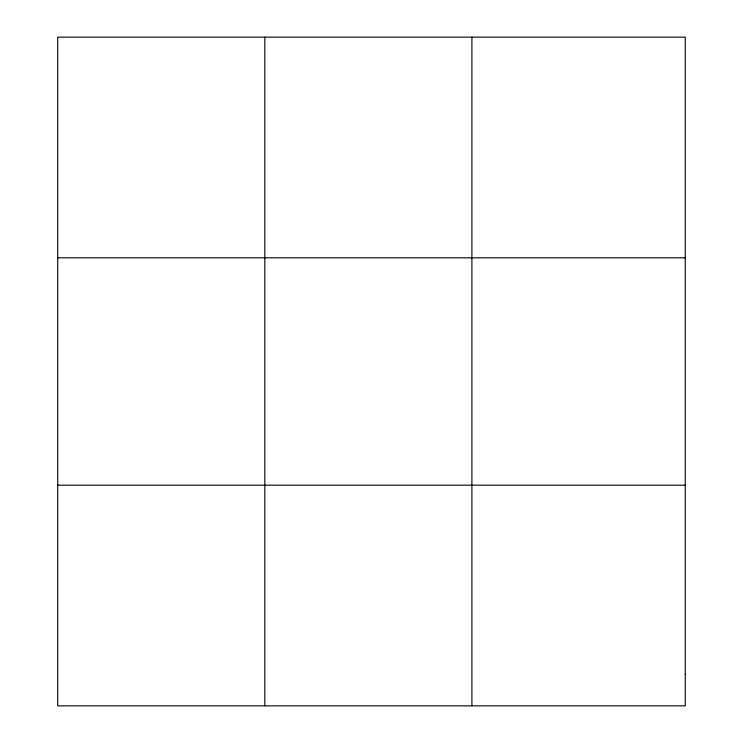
<?xml version="1.0" encoding="UTF-8"?>
<svg xmlns="http://www.w3.org/2000/svg" width="743" height="743" viewBox="0 0 743 743"><rect width="100%" height="100%" fill="white"/><g stroke="black" fill="none" stroke-linecap="round" stroke-linejoin="round"><path stroke-width="1.11" d="M264.814 37.15L264.814 705.85M471.907 37.15L471.907 705.85M57.731 257.821L685.269 257.821M57.731 485.179L685.269 485.179M685.269 674.328L685.269 705.85L57.731 705.85L57.731 37.15L685.269 37.15L685.269 674.328"/></g></svg>
